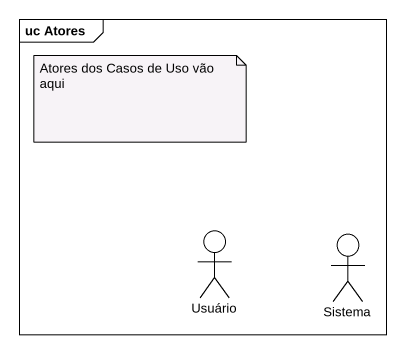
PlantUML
@startuml
mainframe uc Atores
actor Usuário
actor Sistema
note as N1
  Atores dos Casos de Uso vão aqui
end note
@enduml
